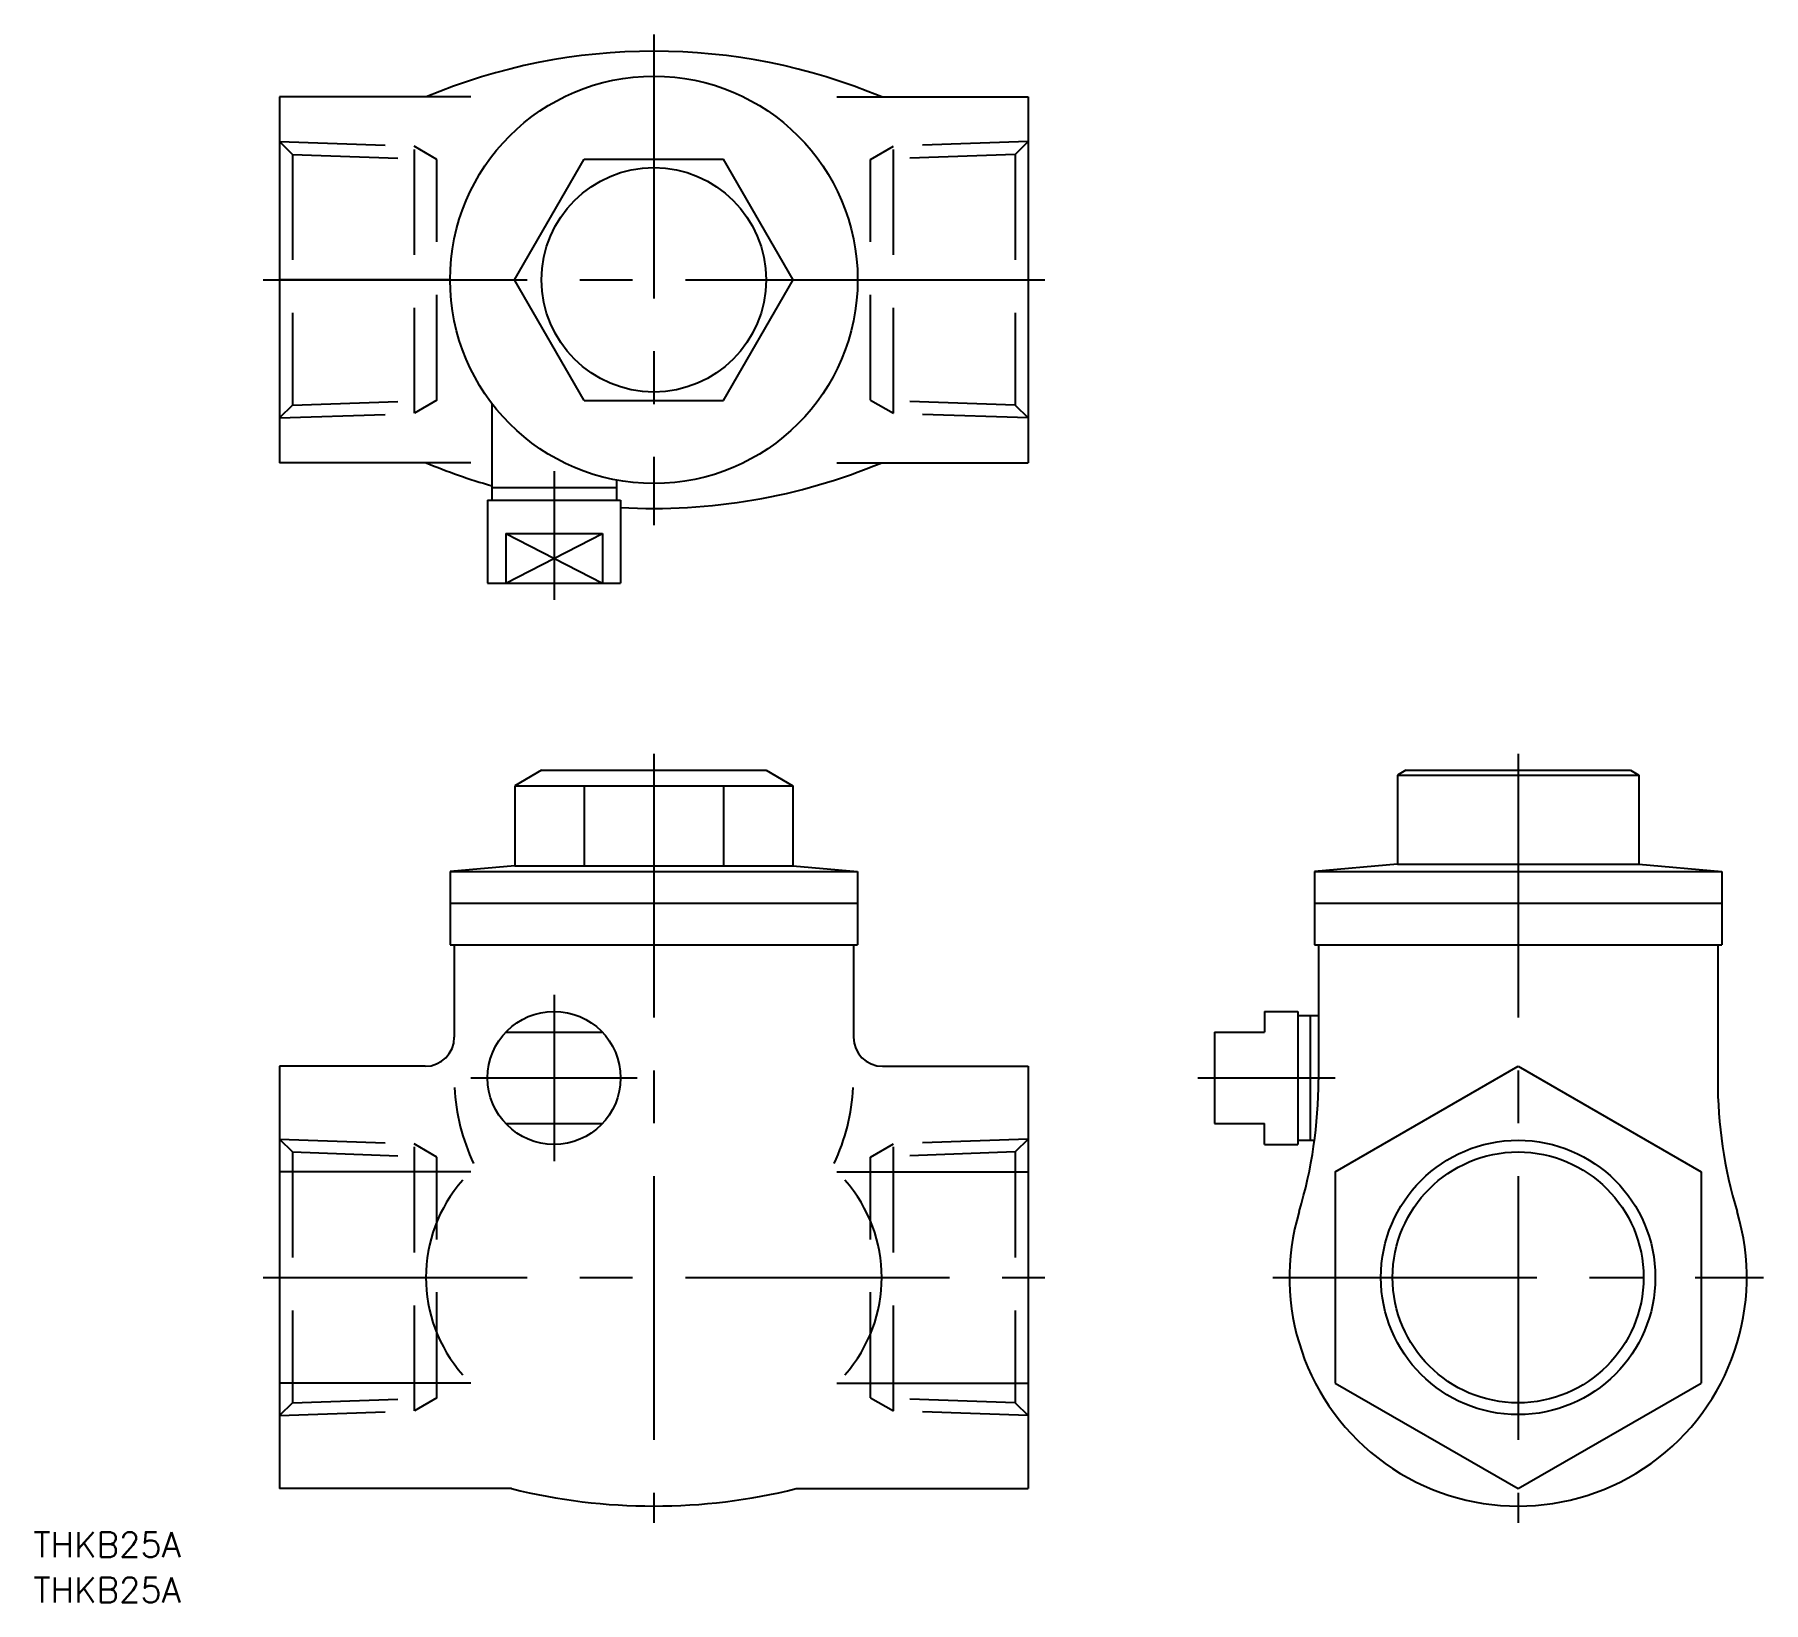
# Model space of a CAD drawing. Extents: x -178 to 29, y -39 to 150.
import ezdxf

# ---------------------------------------------------------------- set-up
doc = ezdxf.new("R2010")
doc.units = 0
doc.linetypes.add('CENTER', pattern=[50.8, 31.75, -6.35, 6.35, -6.35])
doc.linetypes.add('DASHED', pattern=[19.05, 12.7, -6.35])
doc.layers.get('0').update_dxf_attribs({"linetype": 'CONTINUOUS'})
doc.layers.add('CENTER', color=1, linetype='CENTER')
doc.styles.get("Standard").update_dxf_attribs({"font": 'txt.shx', "height": 3, "bigfont": 'bigfont.shx'})

msp = doc.modelspace()

# ---------------------------------------------------------------- linework, layer by layer
at = {"color": 7, "linetype": 'CONTINUOUS'}
for p, q in [((-148.93, 142), (-148.93, 98)), ((-125.95, 142), (-148.93, 142)), ((-81.92, 142), (-58.93, 142)), ((-58.93, 142), (-58.93, 98)), ((-120.68, 120), (-112.3, 134.5)), ((-112.3, 134.5), (-95.56, 134.5)), ((-87.19, 120), (-95.56, 134.5)), ((-128.43, 120), (-148.93, 120)), ((-112.3, 105.5), (-120.68, 120)), ((-95.56, 105.5), (-87.19, 120)), ((-79.43, 120), (-58.93, 120)), ((-123.43, 105.17), (-123.43, 93.5)), ((-112.3, 105.5), (-95.56, 105.5)), ((-125.95, 98), (-148.93, 98)), ((-81.92, 98), (-58.93, 98)), ((-108.43, 95.92), (-108.43, 93.5)), ((-123.43, 95), (-108.43, 95)), ((-123.93, 93.5), (-107.93, 93.5)), ((-123.93, 93.5), (-123.93, 83.5)), ((-107.93, 93.5), (-107.93, 83.5)), ((-121.74, 89.5), (-110.12, 89.5)), ((-121.74, 89.5), (-121.74, 83.5)), ((-110.12, 89.5), (-110.12, 83.5)), ((-123.93, 83.5), (-107.93, 83.5)), ((-117.43, 61), (-120.63, 59.15)), ((-117.43, 61), (-90.43, 61)), ((-90.43, 61), (-87.23, 59.15)), ((-13.5, 61), (-14.5, 60.42)), ((-14.5, 60.42), (14.5, 60.42)), ((-14.5, 60.42), (-14.5, 49.69)), ((-13.5, 61), (13.5, 61)), ((13.5, 61), (14.5, 60.42)), ((14.5, 60.42), (14.5, 49.69)), ((-120.63, 59.15), (-87.23, 59.15)), ((-120.63, 59.15), (-120.63, 49.5)), ((-112.3, 59.15), (-112.3, 49.5)), ((-95.56, 59.15), (-95.56, 49.5)), ((-87.23, 59.15), (-87.23, 49.5)), ((0, 59.92), (0, 49.69)), ((-120.63, 49.5), (-128.43, 48.82)), ((-128.43, 48.82), (-79.43, 48.82)), ((-128.43, 48.82), (-128.43, 40)), ((-120.63, 49.5), (-87.23, 49.5)), ((-87.23, 49.5), (-79.43, 48.82)), ((-79.43, 48.82), (-79.43, 40)), ((-14.5, 49.69), (-24.5, 48.82)), ((-24.5, 48.82), (24.5, 48.82)), ((-24.5, 48.82), (-24.5, 40)), ((-14.5, 49.69), (14.5, 49.69)), ((14.5, 49.69), (24.5, 48.82)), ((24.5, 48.82), (24.5, 40)), ((-128.43, 45), (-79.43, 45)), ((-24.5, 45), (24.5, 45)), ((-128.43, 40), (-79.43, 40)), ((-127.93, 40), (-127.93, 28.9)), ((-79.93, 40), (-79.93, 28.9)), ((-24.5, 40), (24.5, 40)), ((-24, 40), (-24, 23.77)), ((24, 40), (24, 23.77)), ((-30.5, 32), (-26.5, 32)), ((-30.5, 32), (-30.5, 29.5)), ((-26.5, 32), (-26.5, 16)), ((-26.5, 31.5), (-24, 31.5)), ((-25, 31.5), (-25, 16.5)), ((-121.74, 29.5), (-110.12, 29.5)), ((-36.5, 29.5), (-30.5, 29.5)), ((-36.5, 29.5), (-36.5, 18.5)), ((-148.93, 25.4), (-148.93, -25.4)), ((-131.43, 25.4), (-148.93, 25.4)), ((-76.43, 25.4), (-58.93, 25.4)), ((-58.93, 25.4), (-58.93, -25.4)), ((-22, 12.7), (0, 25.4)), ((0, 25.4), (22, 12.7)), ((-121.74, 18.5), (-110.12, 18.5)), ((-36.5, 18.5), (-30.5, 18.5)), ((-30.5, 16), (-30.5, 18.5)), ((-30.5, 16), (-26.5, 16)), ((-26.5, 16.5), (-24.48, 16.5)), ((-125.95, 12.7), (-148.93, 12.7)), ((-81.92, 12.7), (-58.93, 12.7)), ((-22, 12.7), (-22, -12.7)), ((22, 12.7), (22, -12.7)), ((-125.95, -12.7), (-148.93, -12.7)), ((-81.92, -12.7), (-58.93, -12.7)), ((-22, -12.7), (0, -25.4)), ((0, -25.4), (22, -12.7)), ((-121.06, -25.4), (-148.93, -25.4)), ((-86.81, -25.4), (-58.93, -25.4))]:
    msp.add_line(p, q, dxfattribs=at)
at = {"color": 3, "linetype": 'DASHED'}
for p, q in [((-148.93, 136.62), (-132.73, 136.06)), ((-148.93, 136.62), (-147.4, 135.09)), ((-130.01, 134.48), (-132.74, 136.06)), ((-132.73, 103.94), (-132.73, 136.06)), ((-77.86, 134.48), (-75.13, 136.06)), ((-58.93, 136.62), (-75.13, 136.06)), ((-75.13, 103.94), (-75.13, 136.06)), ((-58.93, 136.62), (-60.47, 135.09)), ((-147.4, 135.09), (-130.01, 134.48)), ((-147.4, 135.09), (-147.4, 104.91)), ((-130.01, 105.51), (-130.01, 134.48)), ((-60.47, 135.09), (-77.86, 134.48)), ((-77.86, 105.51), (-77.86, 134.48)), ((-60.47, 135.09), (-60.47, 104.91)), ((-147.4, 104.91), (-148.93, 103.38)), ((-147.4, 104.91), (-130.01, 105.52)), ((-130.01, 105.52), (-132.73, 103.94)), ((-60.47, 104.91), (-77.86, 105.52)), ((-77.86, 105.52), (-75.13, 103.94)), ((-60.47, 104.91), (-58.93, 103.38)), ((-148.93, 103.38), (-132.73, 103.94)), ((-58.93, 103.38), (-75.13, 103.94)), ((-148.93, 16.62), (-132.73, 16.06)), ((-148.93, 16.62), (-147.4, 15.09)), ((-147.4, 15.09), (-147.4, -15.09)), ((-147.4, 15.09), (-130.01, 14.48)), ((-130.01, 14.48), (-132.74, 16.06)), ((-132.73, -16.06), (-132.73, 16.06)), ((-77.86, 14.48), (-75.13, 16.06)), ((-60.47, 15.09), (-77.86, 14.48)), ((-58.93, 16.62), (-75.13, 16.06)), ((-75.13, -16.06), (-75.13, 16.06)), ((-58.93, 16.62), (-60.47, 15.09)), ((-60.47, 15.09), (-60.47, -15.09)), ((-130.01, -14.49), (-130.01, 14.48)), ((-77.86, -14.49), (-77.86, 14.48)), ((-147.4, -15.09), (-130.01, -14.48)), ((-130.01, -14.48), (-132.73, -16.06)), ((-77.86, -14.48), (-75.13, -16.06)), ((-60.47, -15.09), (-77.86, -14.48)), ((-147.4, -15.09), (-148.93, -16.62)), ((-148.93, -16.62), (-132.73, -16.06)), ((-58.93, -16.62), (-75.13, -16.06)), ((-60.47, -15.09), (-58.93, -16.62))]:
    msp.add_line(p, q, dxfattribs=at)
at = {"color": 3, "linetype": 'CONTINUOUS'}
for p, q in [((-121.74, 83.5), (-110.12, 89.5)), ((-121.74, 89.5), (-110.12, 83.5))]:
    msp.add_line(p, q, dxfattribs=at)
at = {"color": 7, "linetype": 'CONTINUOUS'}
for centre, radius in [((-103.93, 120), 24.5), ((-103.93, 120), 13.5), ((-115.93, 24), 8), ((0, 0), 15.09)]:
    msp.add_circle(centre, radius, dxfattribs=at)
at = {"color": 3, "linetype": 'CONTINUOUS'}
msp.add_circle((0, 0), 16.5, dxfattribs=at)
at = {"color": 7, "linetype": 'CONTINUOUS'}
for centre, radius, start, end in [((-103.93, 76.5), 71, 67.2996, 112.7004), ((-103.93, 163.5), 71, 247.2996, 254.059), ((-103.93, 163.5), 71, 266.7704, 292.7004), ((-131.43, 28.9), 3.5, 270, 0), ((-76.43, 28.9), 3.5, 180, 270), ((-79, 23.77), 55, 343.2509, 0), ((79, 23.77), 55, 180, 196.7491), ((-103.93, 24), 24, 182.7439, 205.4102), ((-103.93, 24), 24, 334.5898, 357.2561), ((-113.66, 0), 17.68, 138.5508, 221.4492), ((-94.21, 0), 17.68, 318.5508, 41.4492), ((0, 0), 27.5, 163.2509, 16.7491), ((-103.93, 43.5), 71, 256.0415, 283.9585)]:
    msp.add_arc(centre, radius, start, end, dxfattribs=at)
at = {"layer": 'CENTER', "color": 1, "linetype": 'CENTER'}
for p, q in [((-103.93, 149.5), (-103.93, 90.5)), ((-150.93, 120), (-56.93, 120)), ((-115.93, 97), (-115.93, 81.5)), ((-103.93, 63), (-103.93, -29.5)), ((0, 63), (0, -29.5)), ((-115.93, 34), (-115.93, 14)), ((-125.93, 24), (-105.93, 24)), ((-38.5, 24), (-22, 24)), ((-150.93, 0), (-56.93, 0)), ((-29.5, 0), (29.5, 0))]:
    msp.add_line(p, q, dxfattribs=at)

# ---------------------------------------------------------------- texts
at = {"color": 7, "linetype": 'CONTINUOUS'}
for p in [(-178.53, -33.64), (-178.53, -39.09)]:
    msp.add_text('THKB25A', height=3, dxfattribs=at).set_placement(p)

doc.saveas('drawing.dxf')
